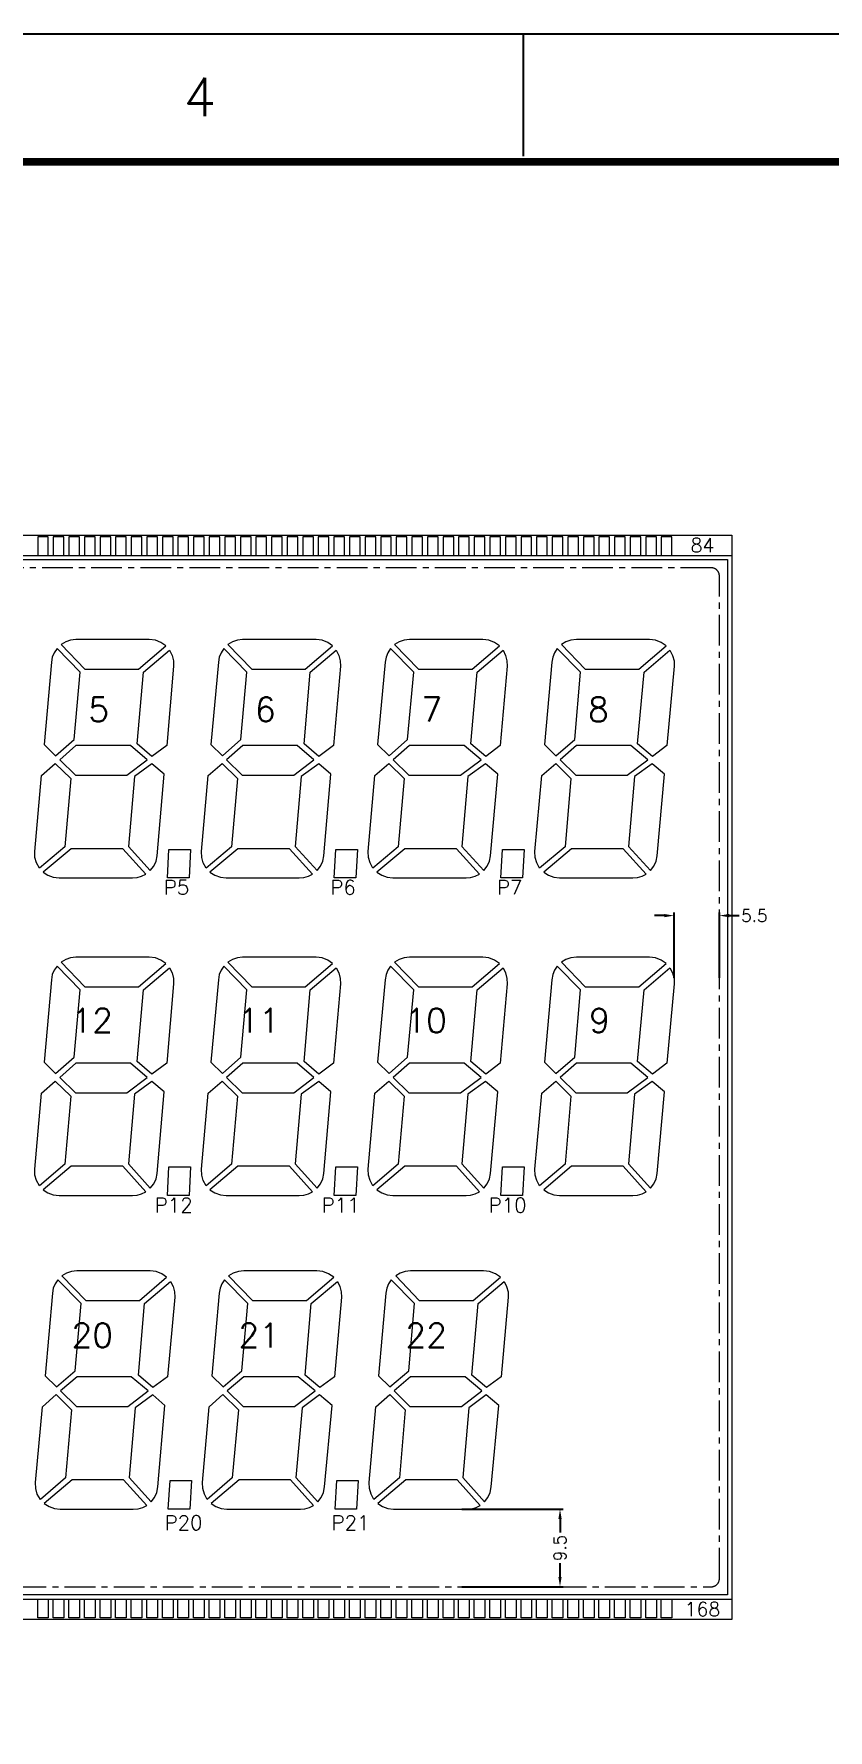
# Model space of a CAD drawing. Header units: millimetres. Extents: x 177 to 2090, y 1120 to 1614.
# Drawn here: x 1324.4 to 1421.4, y 1406.8 to 1614 of the extents above; entities that cross this region are included whole.
import ezdxf
from ezdxf.enums import TextEntityAlignment as Align

# ---------------------------------------------------------------- set-up
doc = ezdxf.new("R2010")
doc.units = ezdxf.units.MM
doc.header["$LTSCALE"] = 3
doc.header["$PDMODE"] = 35
doc.linetypes.add('CENTER', pattern=[2, 1.25, -0.25, 0.25, -0.25])
doc.layers.get('0').update_dxf_attribs({"lineweight": 15})
doc.layers.add('BL', color=2, linetype='Continuous')
doc.layers.add('DIM', color=4, linetype='Continuous')
doc.styles.add('romans', font='romans.shx')
doc.dimstyles.new('DIM', dxfattribs={"dimtxt": 0.65, "dimasz": 0.52, "dimexe": 0.1625, "dimexo": 0.1625, "dimgap": 0.2, "dimtad": 0, "dimzin": 0, "dimdsep": 46, "dimtxsty": 'romans', "dimcen": 0, "dimclrd": 256, "dimclre": 256, "dimclrt": 256, "dimadec": 0, "dimazin": 0, "dimtfac": 1, "dimtofl": 0, "dimtmove": 0, "dimatfit": 0, "dimfxl": 0, "dimtolj": 1, "dimtzin": 0, "dimlwd": -1, "dimlwe": -1, "dimarcsym": 0})

# ---------------------------------------------------------------- blocks, each defined once
blk = doc.blocks.new('*D67')
at = {"layer": 'Defpoints', "color": 0, "ltscale": 0.5}
for p in [(1408.15, 1506.32), (1402.6, 1498.32), (1408.15, 1498.32)]:
    blk.add_point(p, dxfattribs=at)
at = {"layer": 'DIM', "ltscale": 0.5}
for p, q in [((1402.6, 1498.7), (1402.6, 1506.7)), ((1408.15, 1498.7), (1408.15, 1506.7)), ((1401.4, 1506.32), (1400.2, 1506.32)), ((1409.35, 1506.32), (1410.55, 1506.32))]:
    blk.add_line(p, q, dxfattribs=at)
for points in [[(1401.4, 1506.52), (1401.4, 1506.12), (1402.6, 1506.32)], [(1409.35, 1506.52), (1409.35, 1506.12), (1408.15, 1506.32)]]:
    blk.add_solid(points, dxfattribs=at)
at = {"layer": 'DIM', "ltscale": 0.5, "insert": (1412.42, 1506.32), "char_height": 1.5, "attachment_point": 5, "style": 'romans'}
blk.add_mtext('\\A1;5.5', dxfattribs=at)
blk = doc.blocks.new('*D68')
at = {"layer": 'Defpoints', "color": 0, "ltscale": 0.5}
for p in [(1376.3, 1433.8), (1376.3, 1424.32), (1388.67, 1424.32)]:
    blk.add_point(p, dxfattribs=at)
at = {"layer": 'DIM', "ltscale": 0.5}
for p, q in [((1376.67, 1433.8), (1389.04, 1433.8)), ((1388.67, 1432.6), (1388.67, 1430.93)), ((1388.67, 1425.52), (1388.67, 1427.19)), ((1376.67, 1424.32), (1389.04, 1424.32))]:
    blk.add_line(p, q, dxfattribs=at)
for points in [[(1388.47, 1432.6), (1388.87, 1432.6), (1388.67, 1433.8)], [(1388.47, 1425.52), (1388.87, 1425.52), (1388.67, 1424.32)]]:
    blk.add_solid(points, dxfattribs=at)
at = {"layer": 'DIM', "ltscale": 0.5, "insert": (1388.67, 1429.06), "char_height": 1.5, "attachment_point": 5, "rotation": 90, "style": 'romans'}
blk.add_mtext('\\A1;9.5', dxfattribs=at)

msp = doc.modelspace()

# ---------------------------------------------------------------- linework, layer by layer
for points in [[(1235.645, 1420.32), (1235.645, 1552.82), (1409.645, 1552.82), (1409.645, 1420.32)], [(1324.85, 1552.62), (1324.85, 1550.32), (1326.15, 1550.32), (1326.15, 1552.62)], [(1326.755, 1552.62), (1326.755, 1550.32), (1328.055, 1550.32), (1328.055, 1552.62)], [(1328.66, 1552.62), (1328.66, 1550.32), (1329.96, 1550.32), (1329.96, 1552.62)], [(1330.565, 1552.62), (1330.565, 1550.32), (1331.865, 1550.32), (1331.865, 1552.62)], [(1332.47, 1552.62), (1332.47, 1550.32), (1333.77, 1550.32), (1333.77, 1552.62)], [(1334.375, 1552.62), (1334.375, 1550.32), (1335.675, 1550.32), (1335.675, 1552.62)], [(1336.28, 1552.62), (1336.28, 1550.32), (1337.58, 1550.32), (1337.58, 1552.62)], [(1338.185, 1552.62), (1338.185, 1550.32), (1339.485, 1550.32), (1339.485, 1552.62)], [(1340.09, 1552.62), (1340.09, 1550.32), (1341.39, 1550.32), (1341.39, 1552.62)], [(1341.995, 1552.62), (1341.995, 1550.32), (1343.295, 1550.32), (1343.295, 1552.62)], [(1343.9, 1552.62), (1343.9, 1550.32), (1345.2, 1550.32), (1345.2, 1552.62)], [(1345.805, 1552.62), (1345.805, 1550.32), (1347.105, 1550.32), (1347.105, 1552.62)], [(1347.71, 1552.62), (1347.71, 1550.32), (1349.01, 1550.32), (1349.01, 1552.62)], [(1349.615, 1552.62), (1349.615, 1550.32), (1350.915, 1550.32), (1350.915, 1552.62)], [(1351.52, 1552.62), (1351.52, 1550.32), (1352.82, 1550.32), (1352.82, 1552.62)], [(1353.425, 1552.62), (1353.425, 1550.32), (1354.725, 1550.32), (1354.725, 1552.62)], [(1355.33, 1552.62), (1355.33, 1550.32), (1356.63, 1550.32), (1356.63, 1552.62)], [(1357.235, 1552.62), (1357.235, 1550.32), (1358.535, 1550.32), (1358.535, 1552.62)], [(1359.14, 1552.62), (1359.14, 1550.32), (1360.44, 1550.32), (1360.44, 1552.62)], [(1361.045, 1552.62), (1361.045, 1550.32), (1362.345, 1550.32), (1362.345, 1552.62)], [(1362.95, 1552.62), (1362.95, 1550.32), (1364.25, 1550.32), (1364.25, 1552.62)], [(1364.855, 1552.62), (1364.855, 1550.32), (1366.155, 1550.32), (1366.155, 1552.62)], [(1366.76, 1552.62), (1366.76, 1550.32), (1368.06, 1550.32), (1368.06, 1552.62)], [(1368.665, 1552.62), (1368.665, 1550.32), (1369.965, 1550.32), (1369.965, 1552.62)], [(1370.57, 1552.62), (1370.57, 1550.32), (1371.87, 1550.32), (1371.87, 1552.62)], [(1372.475, 1552.62), (1372.475, 1550.32), (1373.775, 1550.32), (1373.775, 1552.62)], [(1374.38, 1552.62), (1374.38, 1550.32), (1375.68, 1550.32), (1375.68, 1552.62)], [(1376.285, 1552.62), (1376.285, 1550.32), (1377.585, 1550.32), (1377.585, 1552.62)], [(1378.19, 1552.62), (1378.19, 1550.32), (1379.49, 1550.32), (1379.49, 1552.62)], [(1380.095, 1552.62), (1380.095, 1550.32), (1381.395, 1550.32), (1381.395, 1552.62)], [(1382, 1552.62), (1382, 1550.32), (1383.3, 1550.32), (1383.3, 1552.62)], [(1383.905, 1552.62), (1383.905, 1550.32), (1385.205, 1550.32), (1385.205, 1552.62)], [(1385.81, 1552.62), (1385.81, 1550.32), (1387.11, 1550.32), (1387.11, 1552.62)], [(1387.715, 1552.62), (1387.715, 1550.32), (1389.015, 1550.32), (1389.015, 1552.62)], [(1389.62, 1552.62), (1389.62, 1550.32), (1390.92, 1550.32), (1390.92, 1552.62)], [(1391.525, 1552.62), (1391.525, 1550.32), (1392.825, 1550.32), (1392.825, 1552.62)], [(1393.43, 1552.62), (1393.43, 1550.32), (1394.73, 1550.32), (1394.73, 1552.62)], [(1395.335, 1552.62), (1395.335, 1550.32), (1396.635, 1550.32), (1396.635, 1552.62)], [(1397.24, 1552.62), (1397.24, 1550.32), (1398.54, 1550.32), (1398.54, 1552.62)], [(1399.145, 1552.62), (1399.145, 1550.32), (1400.445, 1550.32), (1400.445, 1552.62)], [(1401.05, 1552.62), (1401.05, 1550.32), (1402.35, 1550.32), (1402.35, 1552.62)], [(1236.145, 1423.32), (1236.145, 1549.82), (1409.145, 1549.82), (1409.145, 1423.32)], [(1340.505, 1539.27), (1339.888, 1539.682), (1339.229, 1539.97), (1338.488, 1540.052), (1329.518, 1540.052), (1328.859, 1539.97), (1328.283, 1539.764), (1327.707, 1539.435), (1330.629, 1536.431), (1337.172, 1536.431)], [(1360.299, 1539.682), (1359.599, 1539.97), (1358.858, 1540.052), (1349.887, 1540.052), (1349.27, 1539.97), (1348.653, 1539.764), (1348.077, 1539.435), (1350.998, 1536.431), (1357.541, 1536.431), (1360.875, 1539.27)], [(1380.669, 1539.682), (1379.969, 1539.97), (1379.228, 1540.052), (1370.298, 1540.052), (1369.64, 1539.97), (1369.023, 1539.764), (1368.446, 1539.435), (1371.368, 1536.431), (1377.953, 1536.431), (1381.286, 1539.27)], [(1401.038, 1539.682), (1400.339, 1539.97), (1399.598, 1540.052), (1390.668, 1540.052), (1390.01, 1539.97), (1389.392, 1539.764), (1388.858, 1539.435), (1391.738, 1536.431), (1398.322, 1536.431), (1401.655, 1539.27)], [(1329.312, 1527.83), (1330.052, 1536.06), (1327.213, 1538.941), (1326.884, 1538.447), (1326.637, 1537.912), (1326.555, 1537.295), (1325.649, 1527.213), (1327.048, 1525.855)], [(1340.628, 1527.089), (1338.818, 1525.773), (1337.007, 1527.295), (1337.789, 1536.06), (1340.958, 1538.735), (1341.287, 1538.118), (1341.451, 1537.46), (1341.451, 1536.801)], [(1346.019, 1527.213), (1347.418, 1525.855), (1349.682, 1527.83), (1350.422, 1536.06), (1347.583, 1538.941), (1347.254, 1538.447), (1347.007, 1537.912), (1346.924, 1537.295)], [(1357.418, 1527.295), (1358.159, 1536.06), (1361.327, 1538.735), (1361.657, 1538.118), (1361.821, 1537.46), (1361.862, 1536.801), (1360.998, 1527.089), (1359.187, 1525.773)], [(1370.052, 1527.83), (1370.792, 1536.06), (1367.953, 1538.941), (1367.624, 1538.447), (1367.418, 1537.912), (1367.294, 1537.295), (1366.389, 1527.213), (1367.788, 1525.855)], [(1377.788, 1527.295), (1378.529, 1536.06), (1381.739, 1538.735), (1382.027, 1538.118), (1382.191, 1537.46), (1382.232, 1536.801), (1381.368, 1527.089), (1379.599, 1525.773)], [(1390.462, 1527.83), (1391.162, 1536.06), (1388.323, 1538.941), (1387.993, 1538.447), (1387.788, 1537.912), (1387.664, 1537.295), (1386.759, 1527.213), (1388.158, 1525.855)], [(1401.738, 1527.089), (1399.968, 1525.773), (1398.158, 1527.295), (1398.94, 1536.06), (1402.108, 1538.735), (1402.396, 1538.118), (1402.602, 1537.46), (1402.602, 1536.801)], [(1336.184, 1527.089), (1329.518, 1527.089), (1327.542, 1525.361), (1329.476, 1523.468), (1335.731, 1523.468), (1338.242, 1525.361)], [(1356.554, 1527.089), (1349.929, 1527.089), (1347.912, 1525.361), (1349.846, 1523.468), (1356.142, 1523.468), (1358.611, 1525.361)], [(1376.965, 1527.089), (1370.298, 1527.089), (1368.282, 1525.361), (1370.216, 1523.468), (1376.512, 1523.468), (1379.022, 1525.361)], [(1397.335, 1527.089), (1390.668, 1527.089), (1388.693, 1525.361), (1390.586, 1523.468), (1396.882, 1523.468), (1399.392, 1525.361)], [(1325.073, 1512.11), (1324.703, 1512.769), (1324.497, 1513.427), (1324.497, 1514.168), (1325.32, 1523.427), (1327.007, 1524.908), (1328.9, 1523.057), (1328.16, 1514.744)], [(1340.299, 1523.591), (1338.818, 1524.867), (1336.678, 1523.303), (1335.937, 1514.785), (1338.612, 1511.822), (1339.023, 1512.357), (1339.311, 1512.974), (1339.435, 1513.633)], [(1345.443, 1512.11), (1345.073, 1512.769), (1344.908, 1513.427), (1344.867, 1514.168), (1345.69, 1523.427), (1347.377, 1524.908), (1349.27, 1523.057), (1348.529, 1514.744)], [(1360.669, 1523.591), (1359.187, 1524.867), (1357.048, 1523.303), (1356.307, 1514.785), (1358.982, 1511.822), (1359.393, 1512.357), (1359.681, 1512.974), (1359.805, 1513.633)], [(1365.813, 1512.11), (1365.484, 1512.769), (1365.278, 1513.427), (1365.237, 1514.168), (1366.06, 1523.427), (1367.747, 1524.908), (1369.64, 1523.057), (1368.899, 1514.744)], [(1381.08, 1523.591), (1379.557, 1524.867), (1377.417, 1523.303), (1376.677, 1514.785), (1379.351, 1511.822), (1379.763, 1512.357), (1380.051, 1512.974), (1380.175, 1513.633)], [(1386.183, 1512.11), (1385.854, 1512.769), (1385.648, 1513.427), (1385.607, 1514.168), (1386.43, 1523.427), (1388.158, 1524.908), (1390.01, 1523.057), (1389.31, 1514.744)], [(1399.721, 1511.822), (1400.133, 1512.357), (1400.421, 1512.974), (1400.545, 1513.633), (1401.45, 1523.591), (1399.927, 1524.867), (1397.787, 1523.303), (1397.047, 1514.785)], [(1337.542, 1511.123), (1338.077, 1511.369), (1335.237, 1514.497), (1328.941, 1514.497), (1325.526, 1511.616), (1326.102, 1511.246), (1326.76, 1510.999), (1327.46, 1510.917), (1336.431, 1510.917), (1337.007, 1510.958)], [(1343.509, 1514.415), (1343.344, 1510.917), (1340.711, 1510.917), (1340.875, 1514.415)], [(1347.871, 1510.917), (1356.801, 1510.917), (1357.377, 1510.958), (1357.953, 1511.123), (1358.447, 1511.369), (1355.607, 1514.497), (1349.311, 1514.497), (1345.896, 1511.616), (1346.513, 1511.246), (1347.171, 1510.999)], [(1363.92, 1514.415), (1363.714, 1510.917), (1361.081, 1510.917), (1361.286, 1514.415)], [(1368.241, 1510.917), (1377.212, 1510.917), (1377.747, 1510.958), (1378.323, 1511.123), (1378.817, 1511.369), (1376.018, 1514.497), (1369.722, 1514.497), (1366.307, 1511.616), (1366.883, 1511.246), (1367.541, 1510.999)], [(1384.29, 1514.415), (1384.084, 1510.917), (1381.45, 1510.917), (1381.656, 1514.415)], [(1388.611, 1510.917), (1397.582, 1510.917), (1398.158, 1510.958), (1398.693, 1511.123), (1399.187, 1511.369), (1396.388, 1514.497), (1390.092, 1514.497), (1386.677, 1511.616), (1387.253, 1511.246), (1387.911, 1510.999)], [(1340.505, 1500.464), (1339.888, 1500.876), (1339.229, 1501.164), (1338.488, 1501.246), (1329.518, 1501.246), (1328.859, 1501.164), (1328.283, 1500.958), (1327.707, 1500.629), (1330.629, 1497.625), (1337.172, 1497.625)], [(1360.299, 1500.876), (1359.599, 1501.164), (1358.858, 1501.246), (1349.887, 1501.246), (1349.27, 1501.164), (1348.653, 1500.958), (1348.077, 1500.629), (1350.998, 1497.625), (1357.541, 1497.625), (1360.875, 1500.464)], [(1380.669, 1500.876), (1379.969, 1501.164), (1379.228, 1501.246), (1370.298, 1501.246), (1369.64, 1501.164), (1369.023, 1500.958), (1368.446, 1500.629), (1371.368, 1497.625), (1377.953, 1497.625), (1381.286, 1500.464)], [(1401.038, 1500.876), (1400.339, 1501.164), (1399.598, 1501.246), (1390.668, 1501.246), (1390.01, 1501.164), (1389.392, 1500.958), (1388.858, 1500.629), (1391.738, 1497.625), (1398.322, 1497.625), (1401.655, 1500.464)], [(1329.312, 1489.024), (1330.052, 1497.255), (1327.213, 1500.135), (1326.884, 1499.641), (1326.637, 1499.106), (1326.555, 1498.489), (1325.649, 1488.407), (1327.048, 1487.049)], [(1340.628, 1488.284), (1338.818, 1486.967), (1337.007, 1488.489), (1337.789, 1497.255), (1340.958, 1499.929), (1341.287, 1499.312), (1341.451, 1498.654), (1341.451, 1497.995)], [(1346.019, 1488.407), (1347.418, 1487.049), (1349.682, 1489.024), (1350.422, 1497.255), (1347.583, 1500.135), (1347.254, 1499.641), (1347.007, 1499.106), (1346.924, 1498.489)], [(1357.418, 1488.489), (1358.159, 1497.255), (1361.327, 1499.929), (1361.657, 1499.312), (1361.821, 1498.654), (1361.862, 1497.995), (1360.998, 1488.284), (1359.187, 1486.967)], [(1370.052, 1489.024), (1370.792, 1497.255), (1367.953, 1500.135), (1367.624, 1499.641), (1367.418, 1499.106), (1367.294, 1498.489), (1366.389, 1488.407), (1367.788, 1487.049)], [(1377.788, 1488.489), (1378.529, 1497.255), (1381.739, 1499.929), (1382.027, 1499.312), (1382.191, 1498.654), (1382.232, 1497.995), (1381.368, 1488.284), (1379.599, 1486.967)], [(1390.462, 1489.024), (1391.162, 1497.255), (1388.323, 1500.135), (1387.993, 1499.641), (1387.788, 1499.106), (1387.664, 1498.489), (1386.759, 1488.407), (1388.158, 1487.049)], [(1401.738, 1488.284), (1399.968, 1486.967), (1398.158, 1488.489), (1398.94, 1497.255), (1402.108, 1499.929), (1402.396, 1499.312), (1402.602, 1498.654), (1402.602, 1497.995)], [(1336.184, 1488.284), (1329.518, 1488.284), (1327.542, 1486.555), (1329.476, 1484.662), (1335.731, 1484.662), (1338.242, 1486.555)], [(1356.554, 1488.284), (1349.929, 1488.284), (1347.912, 1486.555), (1349.846, 1484.662), (1356.142, 1484.662), (1358.611, 1486.555)], [(1376.965, 1488.284), (1370.298, 1488.284), (1368.282, 1486.555), (1370.216, 1484.662), (1376.512, 1484.662), (1379.022, 1486.555)], [(1397.335, 1488.284), (1390.668, 1488.284), (1388.693, 1486.555), (1390.586, 1484.662), (1396.882, 1484.662), (1399.392, 1486.555)], [(1325.073, 1473.305), (1324.703, 1473.963), (1324.497, 1474.621), (1324.497, 1475.362), (1325.32, 1484.621), (1327.007, 1486.103), (1328.9, 1484.251), (1328.16, 1475.938)], [(1340.299, 1484.786), (1338.818, 1486.061), (1336.678, 1484.498), (1335.937, 1475.979), (1338.612, 1473.017), (1339.023, 1473.552), (1339.311, 1474.169), (1339.435, 1474.827)], [(1345.443, 1473.305), (1345.073, 1473.963), (1344.908, 1474.621), (1344.867, 1475.362), (1345.69, 1484.621), (1347.377, 1486.103), (1349.27, 1484.251), (1348.529, 1475.938)], [(1360.669, 1484.786), (1359.187, 1486.061), (1357.048, 1484.498), (1356.307, 1475.979), (1358.982, 1473.017), (1359.393, 1473.552), (1359.681, 1474.169), (1359.805, 1474.827)], [(1365.813, 1473.305), (1365.484, 1473.963), (1365.278, 1474.621), (1365.237, 1475.362), (1366.06, 1484.621), (1367.747, 1486.103), (1369.64, 1484.251), (1368.899, 1475.938)], [(1381.08, 1484.786), (1379.557, 1486.061), (1377.417, 1484.498), (1376.677, 1475.979), (1379.351, 1473.017), (1379.763, 1473.552), (1380.051, 1474.169), (1380.175, 1474.827)], [(1386.183, 1473.305), (1385.854, 1473.963), (1385.648, 1474.621), (1385.607, 1475.362), (1386.43, 1484.621), (1388.158, 1486.103), (1390.01, 1484.251), (1389.31, 1475.938)], [(1399.721, 1473.017), (1400.133, 1473.552), (1400.421, 1474.169), (1400.545, 1474.827), (1401.45, 1484.786), (1399.927, 1486.061), (1397.787, 1484.498), (1397.047, 1475.979)], [(1337.542, 1472.317), (1338.077, 1472.564), (1335.237, 1475.691), (1328.941, 1475.691), (1325.526, 1472.811), (1326.102, 1472.44), (1326.76, 1472.194), (1327.46, 1472.111), (1336.431, 1472.111), (1337.007, 1472.152)], [(1343.509, 1475.609), (1343.344, 1472.111), (1340.711, 1472.111), (1340.875, 1475.609)], [(1347.871, 1472.111), (1356.801, 1472.111), (1357.377, 1472.152), (1357.953, 1472.317), (1358.447, 1472.564), (1355.607, 1475.691), (1349.311, 1475.691), (1345.896, 1472.811), (1346.513, 1472.44), (1347.171, 1472.194)], [(1363.92, 1475.609), (1363.714, 1472.111), (1361.081, 1472.111), (1361.286, 1475.609)], [(1368.241, 1472.111), (1377.212, 1472.111), (1377.747, 1472.152), (1378.323, 1472.317), (1378.817, 1472.564), (1376.018, 1475.691), (1369.722, 1475.691), (1366.307, 1472.811), (1366.883, 1472.44), (1367.541, 1472.194)], [(1384.29, 1475.609), (1384.084, 1472.111), (1381.45, 1472.111), (1381.656, 1475.609)], [(1388.611, 1472.111), (1397.582, 1472.111), (1398.158, 1472.152), (1398.693, 1472.317), (1399.187, 1472.564), (1396.388, 1475.691), (1390.092, 1475.691), (1386.677, 1472.811), (1387.253, 1472.44), (1387.911, 1472.194)], [(1325.752, 1450.095), (1327.151, 1448.737), (1329.415, 1450.713), (1330.156, 1458.943), (1327.316, 1461.823), (1326.987, 1461.33), (1326.74, 1460.795), (1326.658, 1460.177)], [(1340.032, 1462.564), (1339.332, 1462.852), (1338.591, 1462.935), (1329.621, 1462.935), (1329.003, 1462.852), (1328.386, 1462.647), (1327.81, 1462.317), (1330.732, 1459.313), (1337.275, 1459.313), (1340.608, 1462.153)], [(1337.151, 1450.178), (1337.892, 1458.943), (1341.061, 1461.618), (1341.39, 1461.001), (1341.554, 1460.342), (1341.595, 1459.684), (1340.731, 1449.972), (1338.921, 1448.655)], [(1349.785, 1450.713), (1350.525, 1458.943), (1347.686, 1461.823), (1347.357, 1461.33), (1347.151, 1460.795), (1347.028, 1460.177), (1346.122, 1450.095), (1347.521, 1448.737)], [(1360.402, 1462.564), (1359.702, 1462.852), (1358.961, 1462.935), (1350.032, 1462.935), (1349.373, 1462.852), (1348.756, 1462.647), (1348.18, 1462.317), (1351.102, 1459.313), (1357.686, 1459.313), (1361.019, 1462.153)], [(1357.521, 1450.178), (1358.262, 1458.943), (1361.472, 1461.618), (1361.76, 1461.001), (1361.924, 1460.342), (1361.965, 1459.684), (1361.101, 1449.972), (1359.332, 1448.655)], [(1370.196, 1450.713), (1370.895, 1458.943), (1368.056, 1461.823), (1367.726, 1461.33), (1367.521, 1460.795), (1367.397, 1460.177), (1366.492, 1450.095), (1367.891, 1448.737)], [(1380.771, 1462.564), (1380.072, 1462.852), (1379.331, 1462.935), (1370.401, 1462.935), (1369.743, 1462.852), (1369.126, 1462.647), (1368.591, 1462.317), (1371.471, 1459.313), (1378.055, 1459.313), (1381.389, 1462.153)], [(1381.471, 1449.972), (1379.701, 1448.655), (1377.891, 1450.178), (1378.673, 1458.943), (1381.841, 1461.618), (1382.129, 1461.001), (1382.335, 1460.342), (1382.335, 1459.684)], [(1336.287, 1449.972), (1329.662, 1449.972), (1327.645, 1448.244), (1329.579, 1446.35), (1335.875, 1446.35), (1338.345, 1448.244)], [(1356.698, 1449.972), (1350.032, 1449.972), (1348.015, 1448.244), (1349.949, 1446.35), (1356.245, 1446.35), (1358.755, 1448.244)], [(1377.068, 1449.972), (1370.401, 1449.972), (1368.426, 1448.244), (1370.319, 1446.35), (1376.615, 1446.35), (1379.125, 1448.244)], [(1325.176, 1434.993), (1324.806, 1435.651), (1324.641, 1436.31), (1324.6, 1437.051), (1325.423, 1446.31), (1327.11, 1447.791), (1329.003, 1445.939), (1328.263, 1437.627)], [(1340.402, 1446.474), (1338.921, 1447.75), (1336.781, 1446.186), (1336.04, 1437.668), (1338.715, 1434.705), (1339.127, 1435.24), (1339.415, 1435.857), (1339.538, 1436.515)], [(1345.546, 1434.993), (1345.217, 1435.651), (1345.011, 1436.31), (1344.97, 1437.051), (1345.793, 1446.31), (1347.48, 1447.791), (1349.373, 1445.939), (1348.632, 1437.627)], [(1360.813, 1446.474), (1359.291, 1447.75), (1357.151, 1446.186), (1356.41, 1437.668), (1359.085, 1434.705), (1359.496, 1435.24), (1359.784, 1435.857), (1359.908, 1436.515)], [(1365.916, 1434.993), (1365.587, 1435.651), (1365.381, 1436.31), (1365.34, 1437.051), (1366.163, 1446.31), (1367.891, 1447.791), (1369.743, 1445.939), (1369.043, 1437.627)], [(1379.455, 1434.705), (1379.866, 1435.24), (1380.154, 1435.857), (1380.278, 1436.515), (1381.183, 1446.474), (1379.66, 1447.75), (1377.521, 1446.186), (1376.78, 1437.668)], [(1327.604, 1433.799), (1336.534, 1433.799), (1337.11, 1433.841), (1337.686, 1434.005), (1338.18, 1434.252), (1335.341, 1437.38), (1329.044, 1437.38), (1325.629, 1434.499), (1326.246, 1434.129), (1326.905, 1433.882)], [(1343.653, 1437.297), (1343.447, 1433.799), (1340.814, 1433.799), (1341.019, 1437.297)], [(1347.974, 1433.799), (1356.945, 1433.799), (1357.48, 1433.841), (1358.056, 1434.005), (1358.55, 1434.252), (1355.751, 1437.38), (1349.456, 1437.38), (1346.04, 1434.499), (1346.616, 1434.129), (1347.274, 1433.882)], [(1364.023, 1437.297), (1363.817, 1433.799), (1361.183, 1433.799), (1361.389, 1437.297)], [(1368.344, 1433.799), (1377.315, 1433.799), (1377.891, 1433.841), (1378.426, 1434.005), (1378.92, 1434.252), (1376.121, 1437.38), (1369.825, 1437.38), (1366.41, 1434.499), (1366.986, 1434.129), (1367.644, 1433.882)], [(1324.85, 1420.52), (1324.85, 1422.82), (1326.15, 1422.82), (1326.15, 1420.52)], [(1326.755, 1420.52), (1326.755, 1422.82), (1328.055, 1422.82), (1328.055, 1420.52)], [(1328.66, 1420.52), (1328.66, 1422.82), (1329.96, 1422.82), (1329.96, 1420.52)], [(1330.565, 1420.52), (1330.565, 1422.82), (1331.865, 1422.82), (1331.865, 1420.52)], [(1332.47, 1420.52), (1332.47, 1422.82), (1333.77, 1422.82), (1333.77, 1420.52)], [(1334.375, 1420.52), (1334.375, 1422.82), (1335.675, 1422.82), (1335.675, 1420.52)], [(1336.28, 1420.52), (1336.28, 1422.82), (1337.58, 1422.82), (1337.58, 1420.52)], [(1338.185, 1420.52), (1338.185, 1422.82), (1339.485, 1422.82), (1339.485, 1420.52)], [(1340.09, 1420.52), (1340.09, 1422.82), (1341.39, 1422.82), (1341.39, 1420.52)], [(1341.995, 1420.52), (1341.995, 1422.82), (1343.295, 1422.82), (1343.295, 1420.52)], [(1343.9, 1420.52), (1343.9, 1422.82), (1345.2, 1422.82), (1345.2, 1420.52)], [(1345.805, 1420.52), (1345.805, 1422.82), (1347.105, 1422.82), (1347.105, 1420.52)], [(1347.71, 1420.52), (1347.71, 1422.82), (1349.01, 1422.82), (1349.01, 1420.52)], [(1349.615, 1420.52), (1349.615, 1422.82), (1350.915, 1422.82), (1350.915, 1420.52)], [(1351.52, 1420.52), (1351.52, 1422.82), (1352.82, 1422.82), (1352.82, 1420.52)], [(1353.425, 1420.52), (1353.425, 1422.82), (1354.725, 1422.82), (1354.725, 1420.52)], [(1355.33, 1420.52), (1355.33, 1422.82), (1356.63, 1422.82), (1356.63, 1420.52)], [(1357.235, 1420.52), (1357.235, 1422.82), (1358.535, 1422.82), (1358.535, 1420.52)], [(1359.14, 1420.52), (1359.14, 1422.82), (1360.44, 1422.82), (1360.44, 1420.52)], [(1361.045, 1420.52), (1361.045, 1422.82), (1362.345, 1422.82), (1362.345, 1420.52)], [(1362.95, 1420.52), (1362.95, 1422.82), (1364.25, 1422.82), (1364.25, 1420.52)], [(1364.855, 1420.52), (1364.855, 1422.82), (1366.155, 1422.82), (1366.155, 1420.52)], [(1366.76, 1420.52), (1366.76, 1422.82), (1368.06, 1422.82), (1368.06, 1420.52)], [(1368.665, 1420.52), (1368.665, 1422.82), (1369.965, 1422.82), (1369.965, 1420.52)], [(1370.57, 1420.52), (1370.57, 1422.82), (1371.87, 1422.82), (1371.87, 1420.52)], [(1372.475, 1420.52), (1372.475, 1422.82), (1373.775, 1422.82), (1373.775, 1420.52)], [(1374.38, 1420.52), (1374.38, 1422.82), (1375.68, 1422.82), (1375.68, 1420.52)], [(1376.285, 1420.52), (1376.285, 1422.82), (1377.585, 1422.82), (1377.585, 1420.52)], [(1378.19, 1420.52), (1378.19, 1422.82), (1379.49, 1422.82), (1379.49, 1420.52)], [(1380.095, 1420.52), (1380.095, 1422.82), (1381.395, 1422.82), (1381.395, 1420.52)], [(1382, 1420.52), (1382, 1422.82), (1383.3, 1422.82), (1383.3, 1420.52)], [(1383.905, 1420.52), (1383.905, 1422.82), (1385.205, 1422.82), (1385.205, 1420.52)], [(1385.81, 1420.52), (1385.81, 1422.82), (1387.11, 1422.82), (1387.11, 1420.52)], [(1387.715, 1420.52), (1387.715, 1422.82), (1389.015, 1422.82), (1389.015, 1420.52)], [(1389.62, 1420.52), (1389.62, 1422.82), (1390.92, 1422.82), (1390.92, 1420.52)], [(1391.525, 1420.52), (1391.525, 1422.82), (1392.825, 1422.82), (1392.825, 1420.52)], [(1393.43, 1420.52), (1393.43, 1422.82), (1394.73, 1422.82), (1394.73, 1420.52)], [(1395.335, 1420.52), (1395.335, 1422.82), (1396.635, 1422.82), (1396.635, 1420.52)], [(1397.24, 1420.52), (1397.24, 1422.82), (1398.54, 1422.82), (1398.54, 1420.52)], [(1399.145, 1420.52), (1399.145, 1422.82), (1400.445, 1422.82), (1400.445, 1420.52)], [(1401.05, 1420.52), (1401.05, 1422.82), (1402.35, 1422.82), (1402.35, 1420.52)]]:
    msp.add_lwpolyline(points, close=True)
for points in [[(1235.645, 1550.32), (1409.645, 1550.32)], [(1235.645, 1422.82), (1409.645, 1422.82)]]:
    msp.add_lwpolyline(points)
at = {"linetype": 'CENTER'}
msp.add_lwpolyline([(1238.145, 1424.32), (1407.145, 1424.32, 0.4142136), (1408.145, 1425.32), (1408.145, 1547.82, 0.4142136), (1407.145, 1548.82), (1238.145, 1548.82, 0.4142136), (1237.145, 1547.82), (1237.145, 1425.32, 0.4142136)], format="xyb", close=True, dxfattribs=at)
at = {"layer": 'BL', "color": 0}
for p, q in [((953.89, 1614.047), (1653.06, 1614.047)), ((1384.175, 1614.047), (1384.175, 1599.096))]:
    msp.add_line(p, q, dxfattribs=at)
at = {"layer": 'BL', "color": 0, "const_width": 0.918}
msp.add_lwpolyline([(1632.155, 1598.416), (971.494, 1598.416), (971.494, 1135.301), (1632.155, 1135.301), (1632.155, 1598.416)], dxfattribs=at)

# ---------------------------------------------------------------- texts
at = {"style": 'romans'}
for s, p in [('84', (1406.075, 1551.57)), ('168', (1406.075, 1421.57))]:
    msp.add_text(s, height=1.695, dxfattribs=at).set_placement(p, align=Align.MIDDLE)
at = {"layer": 'BL', "color": 0, "style": 'romans'}
msp.add_text('4', height=4.672, dxfattribs=at).set_placement((1342.659, 1603.993))
at = {"layer": 'DIM', "style": 'romans'}
for s, height, p in [('5', 2.959, (1331.044, 1530.034)), ('6', 2.959, (1351.394, 1530.034)), ('7', 2.959, (1371.744, 1530.034)), ('8', 2.959, (1392.094, 1530.034)), ('P5', 1.7753, (1340.254, 1508.884)), ('P6', 1.7753, (1360.604, 1508.884)), ('P7', 1.7753, (1380.954, 1508.884)), ('12', 2.9588, (1328.969, 1492.023)), ('11', 2.9588, (1349.369, 1492.023)), ('10', 2.9588, (1369.769, 1492.023)), ('9', 2.959, (1392.232, 1492.023)), ('P12', 1.7753, (1339.149, 1470.06)), ('P11', 1.7753, (1359.549, 1470.06)), ('P10', 1.7753, (1379.949, 1470.06)), ('20', 2.9588, (1328.979, 1453.564)), ('21', 2.9588, (1349.379, 1453.564)), ('22', 2.9588, (1369.779, 1453.564)), ('P20', 1.7753, (1340.349, 1431.252)), ('P21', 1.7753, (1360.749, 1431.252))]:
    msp.add_text(s, height=height, dxfattribs=at).set_placement(p)

# ---------------------------------------------------------------- dimensions: what is measured, and where the dimension line sits
at = {"layer": 'DIM', "ltscale": 0.5}
dim = msp.add_linear_dim(base=(1408.145, 1506.322), p1=(1402.602, 1498.325), p2=(1408.145, 1498.325), dimstyle='DIM', override={"dimtxt": 1.5, "dimasz": 1.2, "dimexe": 0.375, "dimexo": 0.375, "dimgap": 0.3, "dimdec": 1, "dimfxl": 1.25}, dxfattribs=at)
dim.commit()
dim.dimension.update_dxf_attribs({"geometry": '*D67', "text_midpoint": (1412.417, 1506.322)})
at = {"layer": 'DIM'}
dim = msp.add_linear_dim(base=(1388.669, 1424.32), p1=(1376.296, 1433.799), p2=(1376.296, 1424.32), angle=90, dimstyle='DIM', override={"dimtxt": 1.5, "dimasz": 1.2, "dimexe": 0.375, "dimexo": 0.375, "dimgap": 0.3, "dimdec": 1, "dimfxl": 1.25}, dxfattribs=at)
dim.commit()
dim.dimension.update_dxf_attribs({"geometry": '*D68', "text_midpoint": (1388.669, 1429.06)})

doc.saveas('drawing.dxf')
